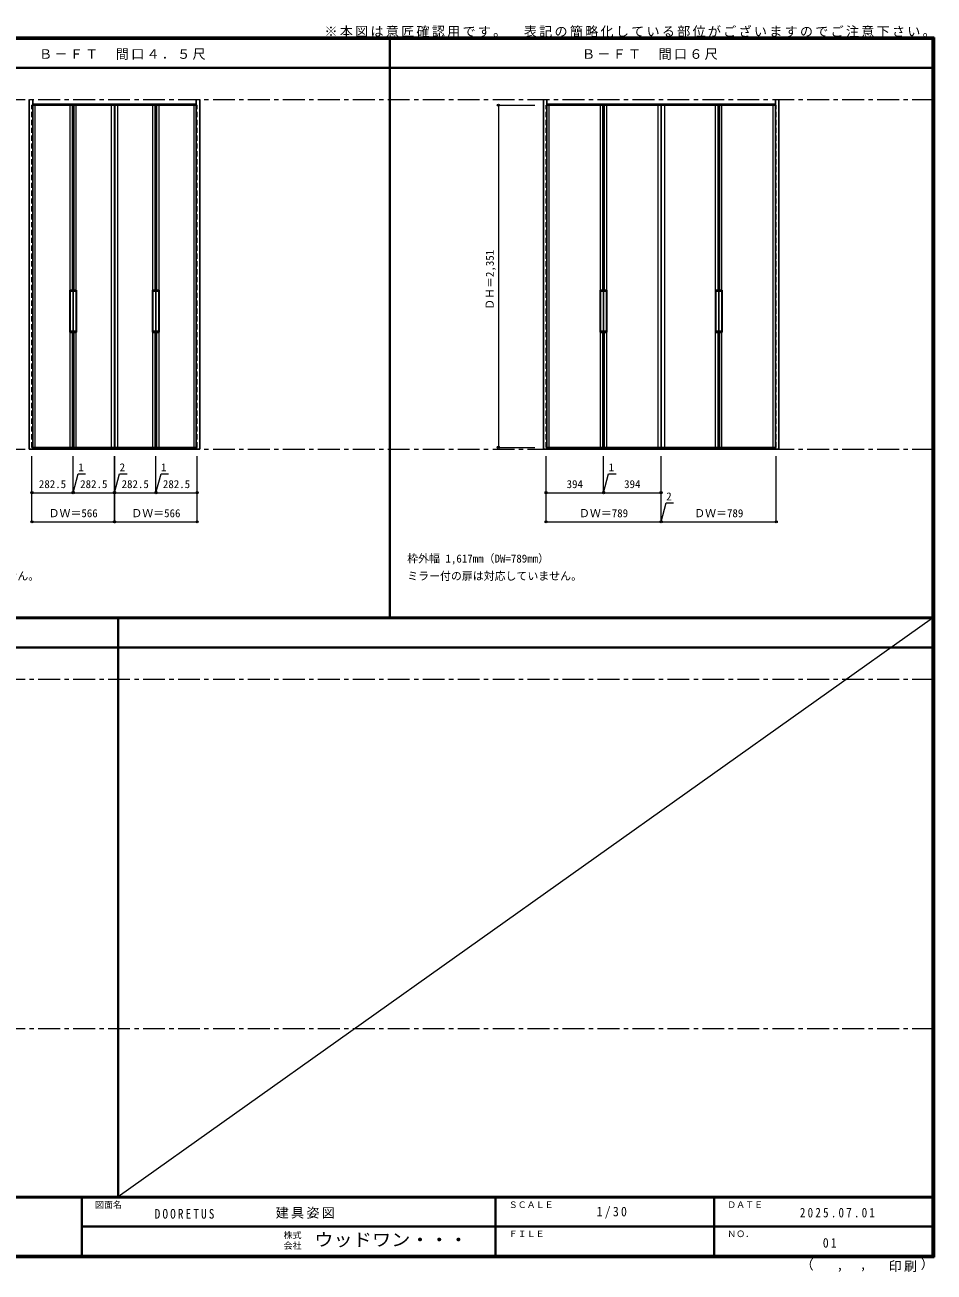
# Model space of a CAD drawing. Units: millimetres, scale not verified. Extents: x -6000 to 5700, y -4307 to 4260.
# Drawn here: x -541 to 5700, y -4307 to 4260 of the extents above; entities that cross this region are included whole.
import ezdxf
from ezdxf.enums import TextEntityAlignment as Align

# ---------------------------------------------------------------- set-up
doc = ezdxf.new("R2010")
doc.units = ezdxf.units.MM
doc.header["$LTSCALE"] = 30
doc.header["$PDMODE"] = 32
doc.header["$PDSIZE"] = 15
doc.linetypes.add('CHAIN1', pattern=[8, 5, -1, 1, -1])
doc.linetypes.add('DASHED1', pattern=[1.8, 1.2, -0.6])
for name, color, linetype, lineweight in [('0-1_通り芯', 7, 'CHAIN1', 18), ('0-2_扉', 3, 'Continuous', 25), ('0-3_仕上げ', 7, 'Continuous', 18), ('0-4_枠', 3, 'Continuous', 25), ('0-B_寸法', 7, 'Continuous', 9), ('F-1_枠', 6, 'Continuous', 40)]:
    doc.layers.add(name, color=color, linetype=linetype, lineweight=lineweight)
doc.layers.add('0-A_文字', color=7, linetype='Continuous')
doc.layers.add('F-A_文字', color=7, linetype='Continuous')
doc.styles.add('ＭＳ ゴシック', font='')
doc.styles.get('ＭＳ ゴシック').set_extended_font_data('MS Gothic')

msp = doc.modelspace()

# ---------------------------------------------------------------- linework, layer by layer
at = {"layer": '0-1_通り芯'}
for p, q in [((-5490, 3747), (5700, 3747)), ((-5490, 1347), (5700, 1347)), ((-5490, -233.5), (5700, -233.5)), ((-5490, -2633.5), (5700, -2633.5))]:
    msp.add_line(p, q, dxfattribs=at)
at = {"layer": '0-1_通り芯', "linetype": 'Continuous'}
msp.add_line((5690, 184.5), (100, -3790), dxfattribs=at)
at = {"layer": '0-2_扉', "color": 4, "linetype": 'DASHED1', "lineweight": 9}
for p, q in [((-493, 1358.5), (-493, 3709.5)), ((-487.5, 3709.5), (-493, 3709.5)), ((635.5, 3709.5), (641, 3709.5)), ((641, 1358.5), (641, 3709.5)), ((3036.67, 1358.5), (3036.67, 3709.5)), ((3042.17, 3709.5), (3036.67, 3709.5)), ((4611.17, 3709.5), (4616.67, 3709.5)), ((4616.67, 1358.5), (4616.67, 3709.5)), ((-487.5, 1358.5), (-493, 1358.5)), ((635.5, 1358.5), (641, 1358.5)), ((3042.17, 1358.5), (3036.67, 1358.5)), ((4611.17, 1358.5), (4616.67, 1358.5))]:
    msp.add_line(p, q, dxfattribs=at)
at = {"layer": '0-2_扉'}
for p, q in [((-487.5, 3709.5), (-210.5, 3709.5)), ((-214.5, 2438.5), (-214.5, 3709.5)), ((-210.5, 1358.5), (-210.5, 3709.5)), ((-209.5, 3709.5), (73, 3709.5)), ((-209.5, 1358.5), (-209.5, 3709.5)), ((-205.5, 2438.5), (-205.5, 3709.5)), ((73, 3709.5), (73, 1358.5)), ((75, 3709.5), (357.5, 3709.5)), ((75, 3709.5), (75, 1358.5)), ((353.5, 2438.5), (353.5, 3709.5)), ((357.5, 3709.5), (357.5, 1358.5)), ((358.5, 3709.5), (358.5, 1358.5)), ((358.5, 3709.5), (635.5, 3709.5)), ((362.5, 2438.5), (362.5, 3709.5)), ((3042.17, 3709.5), (3430.67, 3709.5)), ((3426.67, 2438.5), (3426.67, 3709.5)), ((3430.67, 1358.5), (3430.67, 3709.5)), ((3431.67, 3709.5), (3825.67, 3709.5)), ((3431.67, 1358.5), (3431.67, 3709.5)), ((3435.67, 2438.5), (3435.67, 3709.5)), ((3825.67, 3709.5), (3825.67, 1358.5)), ((3827.67, 3709.5), (4221.67, 3709.5)), ((3827.67, 3709.5), (3827.67, 1358.5)), ((4217.67, 2438.5), (4217.67, 3709.5)), ((4221.67, 3709.5), (4221.67, 1358.5)), ((4222.67, 3709.5), (4222.67, 1358.5)), ((4222.67, 3709.5), (4611.17, 3709.5)), ((4226.67, 2438.5), (4226.67, 3709.5)), ((-233.5, 2435.5), (-233.5, 2151.5)), ((-230.5, 2438.5), (-210.5, 2438.5)), ((-230.5, 2427.5), (-230.5, 2159.5)), ((-227.5, 2430.5), (-213.5, 2430.5)), ((-210.5, 2438.5), (-210.5, 2433.5)), ((-210.5, 2433.5), (-210.5, 2435)), ((-210.5, 2433.5), (-210.5, 2435)), ((-189.5, 2438.5), (-209.5, 2438.5)), ((-209.5, 2438.5), (-209.5, 2433.5)), ((-209.5, 2433.5), (-209.5, 2435)), ((-209.5, 2433.5), (-209.5, 2435)), ((-192.5, 2430.5), (-206.5, 2430.5)), ((-189.5, 2427.5), (-189.5, 2159.5)), ((-186.5, 2435.5), (-186.5, 2151.5)), ((334.5, 2435.5), (334.5, 2151.5)), ((337.5, 2438.5), (357.5, 2438.5)), ((337.5, 2427.5), (337.5, 2159.5)), ((340.5, 2430.5), (354.5, 2430.5)), ((357.5, 2438.5), (357.5, 2433.5)), ((357.5, 2433.5), (357.5, 2435)), ((357.5, 2433.5), (357.5, 2435)), ((378.5, 2438.5), (358.5, 2438.5)), ((358.5, 2438.5), (358.5, 2433.5)), ((358.5, 2433.5), (358.5, 2435)), ((358.5, 2433.5), (358.5, 2435)), ((375.5, 2430.5), (361.5, 2430.5)), ((378.5, 2427.5), (378.5, 2159.5)), ((381.5, 2435.5), (381.5, 2151.5)), ((3407.67, 2435.5), (3407.67, 2151.5)), ((3410.67, 2438.5), (3430.67, 2438.5)), ((3410.67, 2427.5), (3410.67, 2159.5)), ((3413.67, 2430.5), (3427.67, 2430.5)), ((3430.67, 2438.5), (3430.67, 2433.5)), ((3430.67, 2433.5), (3430.67, 2435)), ((3430.67, 2433.5), (3430.67, 2435)), ((3451.67, 2438.5), (3431.67, 2438.5)), ((3431.67, 2438.5), (3431.67, 2433.5)), ((3431.67, 2433.5), (3431.67, 2435)), ((3431.67, 2433.5), (3431.67, 2435)), ((3448.67, 2430.5), (3434.67, 2430.5)), ((3451.67, 2427.5), (3451.67, 2159.5)), ((3454.67, 2435.5), (3454.67, 2151.5)), ((4198.67, 2435.5), (4198.67, 2151.5)), ((4201.67, 2438.5), (4221.67, 2438.5)), ((4201.67, 2427.5), (4201.67, 2159.5)), ((4204.67, 2430.5), (4218.67, 2430.5)), ((4221.67, 2438.5), (4221.67, 2433.5)), ((4221.67, 2433.5), (4221.67, 2435)), ((4221.67, 2433.5), (4221.67, 2435)), ((4242.67, 2438.5), (4222.67, 2438.5)), ((4222.67, 2438.5), (4222.67, 2433.5)), ((4222.67, 2433.5), (4222.67, 2435)), ((4222.67, 2433.5), (4222.67, 2435)), ((4239.67, 2430.5), (4225.67, 2430.5)), ((4242.67, 2427.5), (4242.67, 2159.5)), ((4245.67, 2435.5), (4245.67, 2151.5)), ((-230.5, 2148.5), (-210.5, 2148.5)), ((-227.5, 2156.5), (-213.5, 2156.5)), ((-214.5, 1358.5), (-214.5, 2148.5)), ((-210.5, 2153.5), (-210.5, 2152)), ((-210.5, 2153.5), (-210.5, 2152)), ((-210.5, 2153.5), (-210.5, 2152)), ((-210.5, 2148.5), (-210.5, 2153.5)), ((-209.5, 2153.5), (-209.5, 2152)), ((-209.5, 2153.5), (-209.5, 2152)), ((-209.5, 2153.5), (-209.5, 2152)), ((-209.5, 2148.5), (-209.5, 2153.5)), ((-189.5, 2148.5), (-209.5, 2148.5)), ((-192.5, 2156.5), (-206.5, 2156.5)), ((-205.5, 1358.5), (-205.5, 2148.5)), ((337.5, 2148.5), (357.5, 2148.5)), ((340.5, 2156.5), (354.5, 2156.5)), ((353.5, 1358.5), (353.5, 2148.5)), ((357.5, 2153.5), (357.5, 2152)), ((357.5, 2153.5), (357.5, 2152)), ((357.5, 2153.5), (357.5, 2152)), ((357.5, 2148.5), (357.5, 2153.5)), ((358.5, 2153.5), (358.5, 2152)), ((358.5, 2153.5), (358.5, 2152)), ((358.5, 2153.5), (358.5, 2152)), ((358.5, 2148.5), (358.5, 2153.5)), ((378.5, 2148.5), (358.5, 2148.5)), ((375.5, 2156.5), (361.5, 2156.5)), ((362.5, 1358.5), (362.5, 2148.5)), ((3410.67, 2148.5), (3430.67, 2148.5)), ((3413.67, 2156.5), (3427.67, 2156.5)), ((3426.67, 1358.5), (3426.67, 2148.5)), ((3430.67, 2153.5), (3430.67, 2152)), ((3430.67, 2153.5), (3430.67, 2152)), ((3430.67, 2153.5), (3430.67, 2152)), ((3430.67, 2148.5), (3430.67, 2153.5)), ((3431.67, 2153.5), (3431.67, 2152)), ((3431.67, 2153.5), (3431.67, 2152)), ((3431.67, 2153.5), (3431.67, 2152)), ((3431.67, 2148.5), (3431.67, 2153.5)), ((3451.67, 2148.5), (3431.67, 2148.5)), ((3448.67, 2156.5), (3434.67, 2156.5)), ((3435.67, 1358.5), (3435.67, 2148.5)), ((4201.67, 2148.5), (4221.67, 2148.5)), ((4204.67, 2156.5), (4218.67, 2156.5)), ((4217.67, 1358.5), (4217.67, 2148.5)), ((4221.67, 2153.5), (4221.67, 2152)), ((4221.67, 2153.5), (4221.67, 2152)), ((4221.67, 2153.5), (4221.67, 2152)), ((4221.67, 2148.5), (4221.67, 2153.5)), ((4222.67, 2153.5), (4222.67, 2152)), ((4222.67, 2153.5), (4222.67, 2152)), ((4222.67, 2153.5), (4222.67, 2152)), ((4222.67, 2148.5), (4222.67, 2153.5)), ((4242.67, 2148.5), (4222.67, 2148.5)), ((4239.67, 2156.5), (4225.67, 2156.5)), ((4226.67, 1358.5), (4226.67, 2148.5)), ((-487.5, 1358.5), (-210.5, 1358.5)), ((-209.5, 1358.5), (73, 1358.5)), ((75, 1358.5), (357.5, 1358.5)), ((358.5, 1358.5), (635.5, 1358.5)), ((3042.17, 1358.5), (3430.67, 1358.5)), ((3431.67, 1358.5), (3825.67, 1358.5)), ((3827.67, 1358.5), (4221.67, 1358.5)), ((4222.67, 1358.5), (4611.17, 1358.5))]:
    msp.add_line(p, q, dxfattribs=at)
at = {"layer": '0-2_扉', "color": 7, "lineweight": 18}
for p, q in [((-231.5, 2438.33), (-231.5, 3709.5)), ((-188.5, 2438.33), (-188.5, 3709.5)), ((336.5, 2438.33), (336.5, 3709.5)), ((379.5, 2438.33), (379.5, 3709.5)), ((3409.67, 2438.33), (3409.67, 3709.5)), ((3452.67, 2438.33), (3452.67, 3709.5)), ((4200.67, 2438.33), (4200.67, 3709.5)), ((4243.67, 2438.33), (4243.67, 3709.5)), ((-231.5, 1358.5), (-231.5, 2148.67)), ((-188.5, 1358.5), (-188.5, 2148.67)), ((336.5, 1358.5), (336.5, 2148.67)), ((379.5, 1358.5), (379.5, 2148.67)), ((3409.67, 1358.5), (3409.67, 2148.67)), ((3452.67, 1358.5), (3452.67, 2148.67)), ((4200.67, 1358.5), (4200.67, 2148.67)), ((4243.67, 1358.5), (4243.67, 2148.67))]:
    msp.add_line(p, q, dxfattribs=at)
at = {"layer": '0-2_扉'}
for centre, start, end in [((-230.5, 2435.5), 90, 180), ((-227.5, 2427.5), 90, 180), ((-213.5, 2433.5), 270, 0), ((-206.5, 2433.5), 180, 270), ((-192.5, 2427.5), 0, 90), ((-189.5, 2435.5), 0, 90), ((337.5, 2435.5), 90, 180), ((340.5, 2427.5), 90, 180), ((354.5, 2433.5), 270, 0), ((361.5, 2433.5), 180, 270), ((375.5, 2427.5), 0, 90), ((378.5, 2435.5), 0, 90), ((3410.67, 2435.5), 90, 180), ((3413.67, 2427.5), 90, 180), ((3427.67, 2433.5), 270, 0), ((3434.67, 2433.5), 180, 270), ((3448.67, 2427.5), 0, 90), ((3451.67, 2435.5), 0, 90), ((4201.67, 2435.5), 90, 180), ((4204.67, 2427.5), 90, 180), ((4218.67, 2433.5), 270, 0), ((4225.67, 2433.5), 180, 270), ((4239.67, 2427.5), 0, 90), ((4242.67, 2435.5), 0, 90), ((-230.5, 2151.5), 180, 270), ((-227.5, 2159.5), 180, 270), ((-213.5, 2153.5), 0, 90), ((-206.5, 2153.5), 90, 180), ((-192.5, 2159.5), 270, 0), ((-189.5, 2151.5), 270, 0), ((337.5, 2151.5), 180, 270), ((340.5, 2159.5), 180, 270), ((354.5, 2153.5), 0, 90), ((361.5, 2153.5), 90, 180), ((375.5, 2159.5), 270, 0), ((378.5, 2151.5), 270, 0), ((3410.67, 2151.5), 180, 270), ((3413.67, 2159.5), 180, 270), ((3427.67, 2153.5), 0, 90), ((3434.67, 2153.5), 90, 180), ((3448.67, 2159.5), 270, 0), ((3451.67, 2151.5), 270, 0), ((4201.67, 2151.5), 180, 270), ((4204.67, 2159.5), 180, 270), ((4218.67, 2153.5), 0, 90), ((4225.67, 2153.5), 90, 180), ((4239.67, 2159.5), 270, 0), ((4242.67, 2151.5), 270, 0)]:
    msp.add_arc(centre, 3, start, end, dxfattribs=at)
at = {"layer": '0-3_仕上げ'}
for p, q in [((-472, 1358.5), (-472, 3709.5)), ((52, 1358.5), (52, 3709.5)), ((96, 1358.5), (96, 3709.5)), ((620, 1358.5), (620, 3709.5)), ((3057.67, 1358.5), (3057.67, 3709.5)), ((3804.67, 3709.5), (3804.67, 1358.5)), ((3848.67, 3709.5), (3848.67, 1358.5)), ((4595.67, 1358.5), (4595.67, 3709.5))]:
    msp.add_line(p, q, dxfattribs=at)
at = {"layer": '0-4_枠'}
for p, q in [((-511.5, 1347), (-511.5, 3747)), ((-487.5, 1347), (-487.5, 3747)), ((-487.5, 3717), (635.5, 3717)), ((635.5, 1347), (635.5, 3747)), ((659.5, 1347), (659.5, 3747)), ((3018.17, 1347), (3018.17, 3747)), ((3042.17, 1347), (3042.17, 3747)), ((3042.17, 3717), (4611.17, 3717)), ((4611.17, 1347), (4611.17, 3747)), ((4635.17, 1347), (4635.17, 3747)), ((-511.5, 1347), (659.5, 1347)), ((-487.5, 1352), (635.5, 1352)), ((3018.17, 1347), (4635.17, 1347)), ((3042.17, 1352), (4611.17, 1352))]:
    msp.add_line(p, q, dxfattribs=at)
at = {"layer": '0-B_寸法', "color": 4}
for p, q in [((2709.17, 3709.5), (2959.17, 3709.5)), ((2709.17, 3709.5), (2709.17, 1358.5)), ((-493, 847), (-493, 1297)), ((-210.5, 1047), (-210.5, 1297)), ((73, 847), (73, 1297)), ((75, 847), (75, 1297)), ((357.5, 1047), (357.5, 1297)), ((641, 847), (641, 1297)), ((2709.17, 1358.5), (2959.17, 1358.5)), ((3036.67, 847), (3036.67, 1297)), ((3825.67, 847), (3825.67, 1297)), ((74, 1047), (108.95, 1177.43)), ((108.95, 1177.43), (159.73, 1177.43)), ((-493, 1047), (-210.5, 1047)), ((-209.5, 1047), (73, 1047)), ((73, 1047), (75, 1047)), ((75, 1047), (357.5, 1047)), ((358.5, 1047), (641, 1047)), ((3431.67, 1047), (3825.67, 1047)), ((-493, 847), (73, 847)), ((75, 847), (641, 847)), ((3036.67, 847), (3825.67, 847))]:
    msp.add_line(p, q, dxfattribs=at)
for points in [[(-210.5, 1047), (-209.5, 1047), (-209.5, 1297)], [(357.5, 1047), (358.5, 1047), (358.5, 1297)], [(3036.67, 1047), (3430.67, 1047), (3430.67, 1297)], [(3430.67, 1047), (3431.67, 1047), (3431.67, 1297)], [(3825.67, 847), (3827.67, 847), (3827.67, 1297)], [(3827.67, 847), (4616.67, 847), (4616.67, 1297)], [(-210, 1047), (-175.05, 1177.43), (-124.27, 1177.43)], [(358, 1047), (392.95, 1177.43), (443.73, 1177.43)], [(3431.17, 1047), (3466.11, 1177.43), (3516.9, 1177.43)], [(3826.67, 847), (3861.61, 977.43), (3912.4, 977.43)]]:
    msp.add_lwpolyline(points, dxfattribs=at)
at = {"layer": '0-B_寸法'}
for p in [(2709.17, 3709.5), (2709.17, 1358.5), (-493, 1047), (-210.5, 1047), (-209.5, 1047), (73, 1047), (75, 1047), (357.5, 1047), (358.5, 1047), (641, 1047), (3036.67, 1047), (3430.67, 1047), (3431.67, 1047), (3825.67, 1047), (-493, 847), (73, 847), (75, 847), (641, 847), (3036.67, 847), (3825.67, 847), (3827.67, 847), (4616.67, 847)]:
    msp.add_point(p, dxfattribs=at)
at = {"layer": 'F-1_枠'}
for p, q in [((-6000, 4175), (5700, 4175)), ((-6000, 4170), (5700, 4170)), ((-6000, 4165), (5700, 4165)), ((1963.33, 190.5), (1963.33, 4175)), ((5690, 4175), (5690, -4205)), ((5695, 4175), (5695, -4205)), ((5700, 4175), (5700, -4205)), ((-6000, 3965), (5700, 3965)), ((-6000, 190.5), (5700, 190.5)), ((-6000, 187.5), (5700, 187.5)), ((-6000, 184.5), (5700, 184.5)), ((100, -3790), (100, 184.5)), ((-6000, -15.5), (5700, -15.5)), ((5700, -3790), (-6000, -3790)), ((5700, -3795), (-6000, -3795)), ((-150, -3795), (-150, -4195)), ((2690, -3795), (2690, -4195)), ((4190, -3795), (4190, -4195)), ((-150, -3995), (5690, -3995.01)), ((5700, -4195), (-6000, -4195)), ((5700, -4200), (-6000, -4200)), ((5700, -4205), (-6000, -4205))]:
    msp.add_line(p, q, dxfattribs=at)

# ---------------------------------------------------------------- texts
at = {"layer": '0-A_文字', "style": 'ＭＳ ゴシック'}
for s, p in [('枠外幅 1,617mm（DW=789mm）', (2083.33, 550.5)), ('ミラー付の扉は対応していません。', (-1643.33, 430.5)), ('ミラー付の扉は対応していません。', (2083.33, 430.5))]:
    msp.add_text(s, height=54.99, dxfattribs=at).set_placement(p, align=Align.BOTTOM_LEFT)
at = {"layer": '0-A_文字', "char_height": 65.98, "attachment_point": 7, "style": 'ＭＳ ゴシック'}
for s, insert in [('\\T1.17;※本図は意匠確認用です。\u3000表記の簡略化している部位がございますのでご注意下さい。', (1515, 4175)), ('\\T1.17;Ｂ－ＦＴ\u3000間口４．５尺', (-443.75, 4020)), ('\\T1.17;Ｂ－ＦＴ\u3000間口６尺', (3282.92, 4020))]:
    msp.add_mtext(s, dxfattribs=dict(at, insert=insert))
at = {"layer": '0-B_寸法', "style": 'ＭＳ ゴシック'}
msp.add_text('ＤＨ＝2,351', height=54.99, rotation=90, dxfattribs=at).set_placement((2694.17, 2303.25), align=Align.BOTTOM_LEFT)
for s, p in [('1', (-175.05, 1177.43)), ('2', (108.95, 1177.43)), ('1', (392.95, 1177.43)), ('1', (3466.11, 1177.43)), ('282.5', (-445.5, 1062)), ('282.5', (-162, 1062)), ('282.5', (122.5, 1062)), ('282.5', (406, 1062)), ('394', (3177.42, 1062)), ('394', (3572.42, 1062)), ('2', (3861.61, 977.43)), ('ＤＷ＝566', (-378.75, 862)), ('ＤＷ＝566', (189.25, 862)), ('ＤＷ＝789', (3262.42, 862)), ('ＤＷ＝789', (4053.42, 862))]:
    msp.add_text(s, height=54.99, dxfattribs=at).set_placement(p, align=Align.BOTTOM_LEFT)
at = {"layer": 'F-A_文字', "style": 'ＭＳ ゴシック'}
for s, height, p in [('図面名', 43.99, (-60, -3880)), ('ＳＣＡＬＥ', 43.99, (2780, -3880)), ('ＤＡＴＥ', 43.99, (4280, -3880)), ('株式', 43.99, (1235, -4089)), ('ＦＩＬＥ', 43.99, (2780, -4080)), ('ＮＯ．', 43.99, (4280, -4080)), ('会社', 43.99, (1235, -4161)), ('（', 65.98, (4784.03, -4308.31)), (',', 65.98, (5031.28, -4308.31)), (',', 65.98, (5190.2, -4305.53)), ('）', 65.98, (5608.4, -4304.13))]:
    msp.add_text(s, height=height, dxfattribs=at).set_placement(p, align=Align.BOTTOM_LEFT)
at = {"layer": 'F-A_文字', "style": 'ＭＳ ゴシック', "width": 1.1}
msp.add_text('ウッドワン・・・', height=87.98, dxfattribs=at).set_placement((1445, -4155), align=Align.BOTTOM_LEFT)
at = {"layer": 'F-A_文字', "char_height": 65.98, "attachment_point": 7, "style": 'ＭＳ ゴシック'}
for s, insert in [('\\T1.38;\\W0.9;1/30', (3383.75, -3940)), ('\\T1.39;\\W0.85;DOORETUS', (350, -3940.79)), ('\\T1.17;建具姿図', (1180.42, -3940)), ('\\T1.39;\\W0.85;2025.07.01', (4778.75, -3932.5)), ('\\T1.36;\\W0.9;01', (4936.25, -4140)), ('\\T1.17;印刷', (5388.15, -4306.92))]:
    msp.add_mtext(s, dxfattribs=dict(at, insert=insert))

doc.saveas('drawing.dxf')
